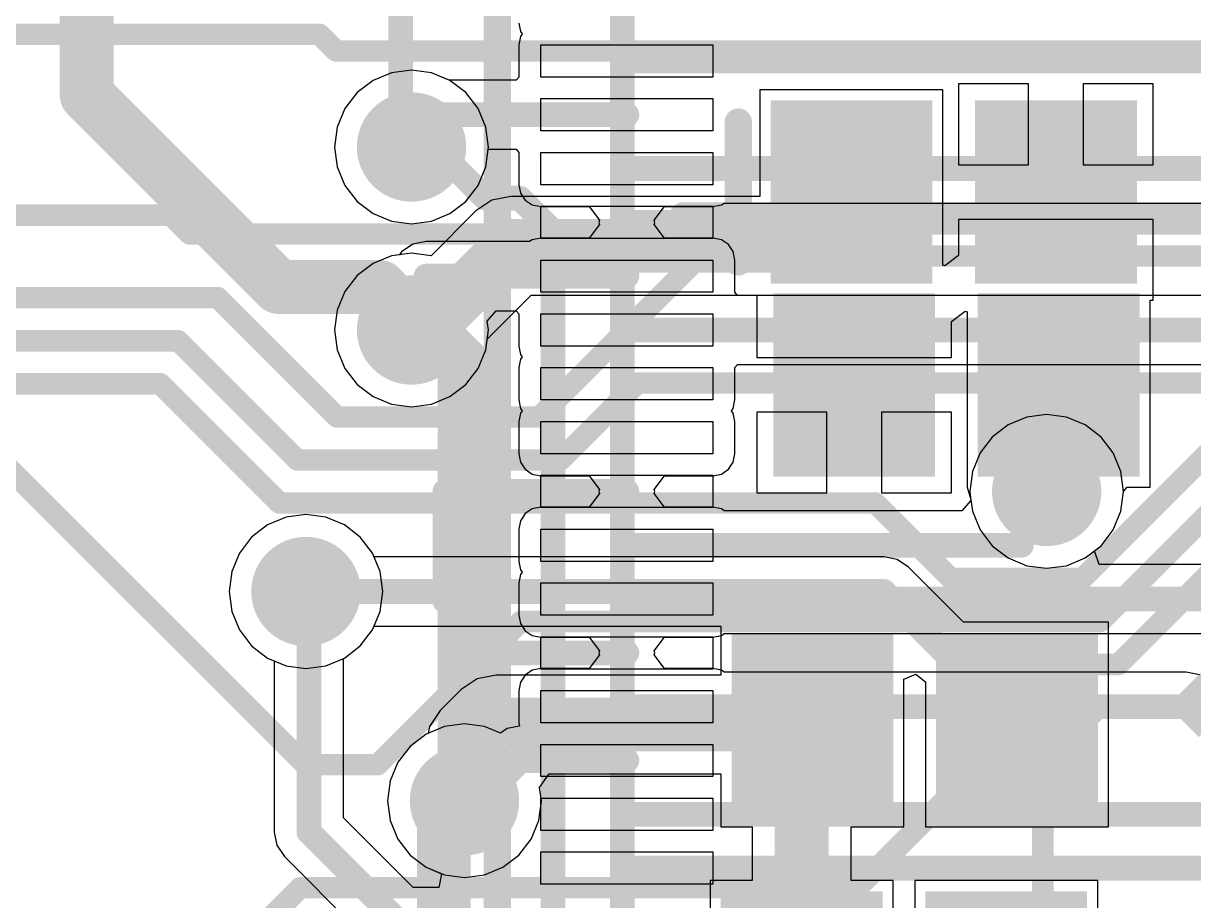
# Model space of a CAD drawing. Header units: millimetres. Extents: x 0 to 7.44, y -3.03 to 0.
# Drawn here: x 1.8147 to 2.2427, y -1.5394 to -1.2186 of the extents above; entities that cross this region are included whole.
import ezdxf

# ---------------------------------------------------------------- set-up
doc = ezdxf.new("R2010")
doc.units = ezdxf.units.MM
doc.header["$MEASUREMENT"] = 0
for name, color, linetype in [('BottomLayer', 5, 'Continuous'), ('BottomOverlay', 54, 'Continuous'), ('BottomPaste', 16, 'Continuous'), ('BottomSolder', 6, 'Continuous'), ('MidLayer1', 16, 'Continuous'), ('MidLayer2', 76, 'Continuous'), ('MultiLayer', 9, 'Continuous'), ('TopLayer', 1, 'Continuous'), ('TopOverlay', 2, 'Continuous'), ('ViaHoleLayer', 16, 'Continuous')]:
    doc.layers.add(name, color=color, linetype=linetype)

# ---------------------------------------------------------------- blocks, each defined once
blk = doc.blocks.new('EP4CE22E22C8N_31')
at = {"layer": 'TopLayer'}
for p, q in [((-0.45276, 0.06299), (-0.45276, 0.0748)), ((-0.45276, 0.0748), (-0.38976, 0.0748)), ((-0.45276, 0.06299), (-0.45276, 0.0748)), ((-0.45276, 0.0748), (-0.38976, 0.0748)), ((-0.38976, 0.0748), (-0.38976, 0.06299)), ((-0.38976, 0.0748), (-0.38976, 0.06299)), ((-0.38976, 0.06299), (-0.45276, 0.06299)), ((-0.38976, 0.06299), (-0.45276, 0.06299)), ((-0.45276, 0.04331), (-0.45276, 0.05512)), ((-0.45276, 0.05512), (-0.38976, 0.05512)), ((-0.45276, 0.04331), (-0.45276, 0.05512)), ((-0.45276, 0.05512), (-0.38976, 0.05512)), ((-0.38976, 0.05512), (-0.38976, 0.04331)), ((-0.38976, 0.05512), (-0.38976, 0.04331)), ((-0.38976, 0.04331), (-0.45276, 0.04331)), ((-0.38976, 0.04331), (-0.45276, 0.04331)), ((-0.45276, 0.02362), (-0.45276, 0.03543)), ((-0.45276, 0.03543), (-0.38976, 0.03543)), ((-0.45276, 0.02362), (-0.45276, 0.03543)), ((-0.45276, 0.03543), (-0.38976, 0.03543)), ((-0.38976, 0.03543), (-0.38976, 0.02362)), ((-0.38976, 0.03543), (-0.38976, 0.02362)), ((-0.38976, 0.02362), (-0.45276, 0.02362)), ((-0.38976, 0.02362), (-0.45276, 0.02362)), ((-0.45276, 0.00394), (-0.45276, 0.01575)), ((-0.45276, 0.01575), (-0.38976, 0.01575)), ((-0.45276, 0.00394), (-0.45276, 0.01575)), ((-0.45276, 0.01575), (-0.38976, 0.01575)), ((-0.38976, 0.01575), (-0.38976, 0.00394)), ((-0.38976, 0.01575), (-0.38976, 0.00394)), ((-0.38976, 0.00394), (-0.45276, 0.00394)), ((-0.38976, 0.00394), (-0.45276, 0.00394)), ((-0.45276, -0.01575), (-0.45276, -0.00394)), ((-0.45276, -0.00394), (-0.38976, -0.00394)), ((-0.45276, -0.01575), (-0.45276, -0.00394)), ((-0.45276, -0.00394), (-0.38976, -0.00394)), ((-0.38976, -0.00394), (-0.38976, -0.01575)), ((-0.38976, -0.00394), (-0.38976, -0.01575)), ((-0.38976, -0.01575), (-0.45276, -0.01575)), ((-0.38976, -0.01575), (-0.45276, -0.01575)), ((-0.45276, -0.03543), (-0.45276, -0.02362)), ((-0.45276, -0.02362), (-0.38976, -0.02362)), ((-0.45276, -0.03543), (-0.45276, -0.02362)), ((-0.45276, -0.02362), (-0.38976, -0.02362)), ((-0.38976, -0.02362), (-0.38976, -0.03543)), ((-0.38976, -0.02362), (-0.38976, -0.03543)), ((-0.38976, -0.03543), (-0.45276, -0.03543)), ((-0.38976, -0.03543), (-0.45276, -0.03543)), ((-0.45276, -0.05512), (-0.45276, -0.04331)), ((-0.45276, -0.04331), (-0.38976, -0.04331)), ((-0.45276, -0.05512), (-0.45276, -0.04331)), ((-0.45276, -0.04331), (-0.38976, -0.04331)), ((-0.38976, -0.04331), (-0.38976, -0.05512)), ((-0.38976, -0.04331), (-0.38976, -0.05512)), ((-0.38976, -0.05512), (-0.45276, -0.05512)), ((-0.38976, -0.05512), (-0.45276, -0.05512)), ((-0.45276, -0.0748), (-0.45276, -0.06299)), ((-0.45276, -0.06299), (-0.38976, -0.06299)), ((-0.45276, -0.0748), (-0.45276, -0.06299)), ((-0.45276, -0.06299), (-0.38976, -0.06299)), ((-0.38976, -0.06299), (-0.38976, -0.0748)), ((-0.38976, -0.06299), (-0.38976, -0.0748)), ((-0.38976, -0.0748), (-0.45276, -0.0748)), ((-0.38976, -0.0748), (-0.45276, -0.0748)), ((-0.45276, -0.09449), (-0.45276, -0.08268)), ((-0.45276, -0.08268), (-0.38976, -0.08268)), ((-0.45276, -0.09449), (-0.45276, -0.08268)), ((-0.45276, -0.08268), (-0.38976, -0.08268)), ((-0.38976, -0.08268), (-0.38976, -0.09449)), ((-0.38976, -0.08268), (-0.38976, -0.09449)), ((-0.38976, -0.09449), (-0.45276, -0.09449)), ((-0.38976, -0.09449), (-0.45276, -0.09449)), ((-0.45276, -0.11417), (-0.45276, -0.10236)), ((-0.45276, -0.10236), (-0.38976, -0.10236)), ((-0.45276, -0.11417), (-0.45276, -0.10236)), ((-0.45276, -0.10236), (-0.38976, -0.10236)), ((-0.38976, -0.10236), (-0.38976, -0.11417)), ((-0.38976, -0.10236), (-0.38976, -0.11417)), ((-0.38976, -0.11417), (-0.45276, -0.11417)), ((-0.38976, -0.11417), (-0.45276, -0.11417)), ((-0.45276, -0.13386), (-0.45276, -0.12205)), ((-0.45276, -0.12205), (-0.38976, -0.12205)), ((-0.45276, -0.13386), (-0.45276, -0.12205)), ((-0.45276, -0.12205), (-0.38976, -0.12205)), ((-0.38976, -0.12205), (-0.38976, -0.13386)), ((-0.38976, -0.12205), (-0.38976, -0.13386)), ((-0.38976, -0.13386), (-0.45276, -0.13386)), ((-0.38976, -0.13386), (-0.45276, -0.13386)), ((-0.45276, -0.15354), (-0.45276, -0.14173)), ((-0.45276, -0.14173), (-0.38976, -0.14173)), ((-0.45276, -0.15354), (-0.45276, -0.14173)), ((-0.45276, -0.14173), (-0.38976, -0.14173)), ((-0.38976, -0.14173), (-0.38976, -0.15354)), ((-0.38976, -0.14173), (-0.38976, -0.15354)), ((-0.38976, -0.15354), (-0.45276, -0.15354)), ((-0.38976, -0.15354), (-0.45276, -0.15354)), ((-0.45276, -0.17323), (-0.45276, -0.16142)), ((-0.45276, -0.16142), (-0.38976, -0.16142)), ((-0.45276, -0.17323), (-0.45276, -0.16142)), ((-0.45276, -0.16142), (-0.38976, -0.16142)), ((-0.38976, -0.16142), (-0.38976, -0.17323)), ((-0.38976, -0.16142), (-0.38976, -0.17323)), ((-0.38976, -0.17323), (-0.45276, -0.17323)), ((-0.38976, -0.17323), (-0.45276, -0.17323)), ((-0.45276, -0.19291), (-0.45276, -0.1811)), ((-0.45276, -0.1811), (-0.38976, -0.1811)), ((-0.45276, -0.19291), (-0.45276, -0.1811)), ((-0.45276, -0.1811), (-0.38976, -0.1811)), ((-0.38976, -0.1811), (-0.38976, -0.19291)), ((-0.38976, -0.1811), (-0.38976, -0.19291)), ((-0.38976, -0.19291), (-0.45276, -0.19291)), ((-0.38976, -0.19291), (-0.45276, -0.19291)), ((-0.45276, -0.2126), (-0.45276, -0.20079)), ((-0.45276, -0.20079), (-0.38976, -0.20079)), ((-0.45276, -0.2126), (-0.45276, -0.20079)), ((-0.45276, -0.20079), (-0.38976, -0.20079)), ((-0.38976, -0.20079), (-0.38976, -0.2126)), ((-0.38976, -0.20079), (-0.38976, -0.2126)), ((-0.38976, -0.2126), (-0.45276, -0.2126)), ((-0.38976, -0.2126), (-0.45276, -0.2126)), ((-0.45276, -0.23228), (-0.45276, -0.22047)), ((-0.45276, -0.22047), (-0.38976, -0.22047)), ((-0.45276, -0.23228), (-0.45276, -0.22047)), ((-0.45276, -0.22047), (-0.38976, -0.22047)), ((-0.38976, -0.22047), (-0.38976, -0.23228)), ((-0.38976, -0.22047), (-0.38976, -0.23228)), ((-0.38976, -0.23228), (-0.45276, -0.23228)), ((-0.38976, -0.23228), (-0.45276, -0.23228))]:
    blk.add_line(p, q, dxfattribs=at)
at = {"layer": 'TopLayer', "const_width": 0.0000005}
for points in [[(-0.42126, 0.0689, 1), (-0.42126, 0.0689, 1)], [(-0.42126, 0.04921, 1), (-0.42126, 0.04921, 1)], [(-0.42126, 0.02953, 1), (-0.42126, 0.02953, 1)], [(-0.42126, 0.00984, 1), (-0.42126, 0.00984, 1)], [(-0.42126, -0.00984, 1), (-0.42126, -0.00984, 1)], [(-0.42126, -0.02953, 1), (-0.42126, -0.02953, 1)], [(-0.42126, -0.04921, 1), (-0.42126, -0.04921, 1)], [(-0.42126, -0.0689, 1), (-0.42126, -0.0689, 1)], [(-0.42126, -0.08858, 1), (-0.42126, -0.08858, 1)], [(-0.42126, -0.10827, 1), (-0.42126, -0.10827, 1)], [(-0.42126, -0.12795, 1), (-0.42126, -0.12795, 1)], [(-0.42126, -0.14764, 1), (-0.42126, -0.14764, 1)], [(-0.42126, -0.16732, 1), (-0.42126, -0.16732, 1)], [(-0.42126, -0.18701, 1), (-0.42126, -0.18701, 1)], [(-0.42126, -0.20669, 1), (-0.42126, -0.20669, 1)], [(-0.42126, -0.22638, 1), (-0.42126, -0.22638, 1)]]:
    blk.add_lwpolyline(points, format="xyb", close=True, dxfattribs=at)
at = {"layer": 'TopOverlay', "const_width": 0.01}
blk.add_lwpolyline([(-0.37389, 0.37398), (-0.37389, -0.37398)], dxfattribs=at)
blk = doc.blocks.new('RES_0805_B_114')
at = {"layer": 'BottomLayer'}
for points in [[(-0.06299, -0.02953), (-0.01181, -0.02953), (-0.06299, 0.02953), (-0.01181, 0.02953)], [(0.01181, -0.02953), (0.06299, -0.02953), (0.01181, 0.02953), (0.06299, 0.02953)]]:
    blk.add_solid(points, dxfattribs=at)
at = {"layer": 'BottomPaste'}
for points in [[(-0.06299, -0.02953), (-0.01181, -0.02953), (-0.06299, 0.02953), (-0.01181, 0.02953)], [(0.01181, -0.02953), (0.06299, -0.02953), (0.01181, 0.02953), (0.06299, 0.02953)]]:
    blk.add_solid(points, dxfattribs=at)
at = {"layer": 'BottomSolder'}
for points in [[(-0.06699, -0.03353), (-0.00781, -0.03353), (-0.06699, 0.03353), (-0.00781, 0.03353)], [(0.00781, -0.03353), (0.06699, -0.03353), (0.00781, 0.03353), (0.06699, 0.03353)]]:
    blk.add_solid(points, dxfattribs=at)
blk = doc.blocks.new('RES_0805_B_115')
at = {"layer": 'BottomLayer'}
for points in [[(-0.06299, -0.02953), (-0.01181, -0.02953), (-0.06299, 0.02953), (-0.01181, 0.02953)], [(0.01181, -0.02953), (0.06299, -0.02953), (0.01181, 0.02953), (0.06299, 0.02953)]]:
    blk.add_solid(points, dxfattribs=at)
at = {"layer": 'BottomPaste'}
for points in [[(-0.06299, -0.02953), (-0.01181, -0.02953), (-0.06299, 0.02953), (-0.01181, 0.02953)], [(0.01181, -0.02953), (0.06299, -0.02953), (0.01181, 0.02953), (0.06299, 0.02953)]]:
    blk.add_solid(points, dxfattribs=at)
at = {"layer": 'BottomSolder'}
for points in [[(-0.06699, -0.03353), (-0.00781, -0.03353), (-0.06699, 0.03353), (-0.00781, 0.03353)], [(0.00781, -0.03353), (0.06699, -0.03353), (0.00781, 0.03353), (0.06699, 0.03353)]]:
    blk.add_solid(points, dxfattribs=at)
blk = doc.blocks.new('CAP_0805_B_116')
at = {"layer": 'BottomLayer'}
for points in [[(-0.05511, -0.02953), (-0.00393, -0.02953), (-0.05511, 0.02953), (-0.00393, 0.02953)], [(0.0197, -0.02953), (0.07088, -0.02953), (0.0197, 0.02953), (0.07088, 0.02953)]]:
    blk.add_solid(points, dxfattribs=at)
at = {"layer": 'BottomOverlay', "const_width": 0.01}
blk.add_lwpolyline([(-0.07088, -0.02557), (-0.07088, 0.02557)], dxfattribs=at)
at = {"layer": 'BottomOverlay', "const_width": 0.005}
for points in [[(-0.07338, 0.02557, 1), (-0.06838, 0.02557, 1)], [(-0.07338, -0.02557, 1), (-0.06838, -0.02557, 1)]]:
    blk.add_lwpolyline(points, format="xyb", close=True, dxfattribs=at)
at = {"layer": 'BottomPaste'}
for points in [[(-0.05511, -0.02953), (-0.00393, -0.02953), (-0.05511, 0.02953), (-0.00393, 0.02953)], [(0.0197, -0.02953), (0.07088, -0.02953), (0.0197, 0.02953), (0.07088, 0.02953)]]:
    blk.add_solid(points, dxfattribs=at)
at = {"layer": 'BottomSolder'}
for points in [[(-0.05911, -0.03353), (0.00007, -0.03353), (-0.05911, 0.03353), (0.00007, 0.03353)], [(0.0157, -0.03353), (0.07488, -0.03353), (0.0157, 0.03353), (0.07488, 0.03353)]]:
    blk.add_solid(points, dxfattribs=at)
blk = doc.blocks.new('RES_0805_B_163')
at = {"layer": 'BottomLayer'}
for points in [[(-0.06299, -0.02953), (-0.01181, -0.02953), (-0.06299, 0.02953), (-0.01181, 0.02953)], [(0.01181, -0.02953), (0.06299, -0.02953), (0.01181, 0.02953), (0.06299, 0.02953)]]:
    blk.add_solid(points, dxfattribs=at)
at = {"layer": 'BottomPaste'}
for points in [[(-0.06299, -0.02953), (-0.01181, -0.02953), (-0.06299, 0.02953), (-0.01181, 0.02953)], [(0.01181, -0.02953), (0.06299, -0.02953), (0.01181, 0.02953), (0.06299, 0.02953)]]:
    blk.add_solid(points, dxfattribs=at)
at = {"layer": 'BottomSolder'}
for points in [[(-0.06699, -0.03353), (-0.00781, -0.03353), (-0.06699, 0.03353), (-0.00781, 0.03353)], [(0.00781, -0.03353), (0.06699, -0.03353), (0.00781, 0.03353), (0.06699, 0.03353)]]:
    blk.add_solid(points, dxfattribs=at)

msp = doc.modelspace()

# ---------------------------------------------------------------- linework, layer by layer
at = {"layer": 'BottomLayer'}
for p, q in [((1.94941, -1.23662), (1.94263, -1.23943)), ((1.95669, -1.23566), (1.94941, -1.23662)), ((1.96397, -1.23662), (1.95669, -1.23566)), ((1.97075, -1.23943), (1.96397, -1.23662)), ((1.94263, -1.23943), (1.93681, -1.2439)), ((1.97657, -1.2439), (1.97075, -1.23943)), ((2.18237, -1.24071), (2.15678, -1.24071)), ((2.15678, -1.24071), (2.15678, -1.27024)), ((2.18237, -1.27024), (2.18237, -1.24071)), ((2.22796, -1.24071), (2.20237, -1.24071)), ((2.20237, -1.24071), (2.20237, -1.27024)), ((2.22796, -1.27024), (2.22796, -1.24071)), ((1.93681, -1.2439), (1.93234, -1.24972)), ((1.98104, -1.24972), (1.97657, -1.2439)), ((2.15104, -1.24283), (2.08411, -1.24283)), ((2.08411, -1.24283), (2.08411, -1.28186)), ((2.15104, -1.30697), (2.15104, -1.24283)), ((1.93234, -1.24972), (1.92953, -1.2565)), ((1.98385, -1.2565), (1.98104, -1.24972)), ((1.92953, -1.2565), (1.92857, -1.26378)), ((1.9848, -1.26378), (1.98385, -1.2565)), ((1.92857, -1.26378), (1.92953, -1.27105)), ((1.98385, -1.27105), (1.9848, -1.26378)), ((2.15678, -1.27024), (2.18237, -1.27024)), ((2.20237, -1.27024), (2.22796, -1.27024)), ((1.92953, -1.27105), (1.93234, -1.27783)), ((1.98104, -1.27783), (1.98385, -1.27105)), ((1.93234, -1.27783), (1.93681, -1.28366)), ((1.97657, -1.28366), (1.98104, -1.27783)), ((1.93681, -1.28366), (1.94263, -1.28812)), ((1.97075, -1.28812), (1.97657, -1.28366)), ((1.98606, -1.28323), (1.9802, -1.28715)), ((1.99297, -1.28186), (1.98606, -1.28323)), ((2.08411, -1.28186), (1.99297, -1.28186)), ((1.94263, -1.28812), (1.94941, -1.29093)), ((1.9802, -1.28715), (1.96382, -1.30353)), ((1.96397, -1.29093), (1.97075, -1.28812)), ((1.94941, -1.29093), (1.95669, -1.29189)), ((1.95669, -1.29189), (1.96397, -1.29093)), ((2.22796, -1.29024), (2.15678, -1.29024)), ((2.15678, -1.29024), (2.15678, -1.30349)), ((2.22796, -1.31976), (2.22796, -1.29024)), ((1.94941, -1.30355), (1.94263, -1.30636)), ((1.95669, -1.30259), (1.94941, -1.30355)), ((1.96382, -1.30353), (1.95669, -1.30259)), ((2.15678, -1.30349), (2.15178, -1.30719)), ((1.94263, -1.30636), (1.93681, -1.31083)), ((2.15178, -1.30719), (2.15104, -1.30697)), ((1.93681, -1.31083), (1.93234, -1.31665)), ((1.93234, -1.31665), (1.92953, -1.32343)), ((1.98436, -1.33408), (2.00045, -1.31798)), ((2.00045, -1.31798), (2.08299, -1.31798)), ((2.08299, -1.31798), (2.08299, -1.34081)), ((2.22685, -1.38821), (2.22685, -1.31976)), ((2.22685, -1.31976), (2.22796, -1.31976)), ((1.92953, -1.32343), (1.92857, -1.33071)), ((2.15417, -1.32756), (2.15917, -1.32385)), ((2.15917, -1.32385), (2.15992, -1.32408)), ((2.15992, -1.32408), (2.15992, -1.38821)), ((1.92857, -1.33071), (1.92953, -1.33798)), ((2.15417, -1.34081), (2.15417, -1.32756)), ((1.98385, -1.33798), (1.98436, -1.33408)), ((1.92953, -1.33798), (1.93234, -1.34476)), ((1.98104, -1.34476), (1.98385, -1.33798)), ((2.08299, -1.34081), (2.11858, -1.34081)), ((2.11858, -1.34081), (2.15417, -1.34081)), ((1.93234, -1.34476), (1.93681, -1.35059)), ((1.97657, -1.35059), (1.98104, -1.34476)), ((1.93681, -1.35059), (1.94263, -1.35505)), ((1.97075, -1.35505), (1.97657, -1.35059)), ((1.94263, -1.35505), (1.94941, -1.35786)), ((1.96397, -1.35786), (1.97075, -1.35505)), ((1.94941, -1.35786), (1.95669, -1.35882)), ((1.95669, -1.35882), (1.96397, -1.35786)), ((2.10858, -1.36081), (2.08299, -1.36081)), ((2.08299, -1.36081), (2.08299, -1.39033)), ((2.10858, -1.39033), (2.10858, -1.36081)), ((2.15417, -1.36081), (2.12858, -1.36081)), ((2.12858, -1.36081), (2.12858, -1.39033)), ((2.15417, -1.39033), (2.15417, -1.36081)), ((2.08299, -1.39033), (2.10858, -1.39033)), ((2.12858, -1.39033), (2.15417, -1.39033)), ((2.15992, -1.38821), (2.15992, -1.38821)), ((2.15992, -1.38821), (2.16124, -1.39266)), ((2.21613, -1.39704), (2.21709, -1.38976)), ((2.21709, -1.38976), (2.21845, -1.38821)), ((2.21845, -1.38821), (2.22685, -1.38821)), ((2.16124, -1.39266), (2.16182, -1.39704)), ((1.91081, -1.39921), (1.90403, -1.40202)), ((1.91808, -1.39826), (1.91081, -1.39921)), ((1.92536, -1.39921), (1.91808, -1.39826)), ((1.93214, -1.40202), (1.92536, -1.39921)), ((2.16182, -1.39704), (2.16462, -1.40382)), ((2.21332, -1.40382), (2.21613, -1.39704)), ((1.90403, -1.40202), (1.8982, -1.40649)), ((1.93796, -1.40649), (1.93214, -1.40202)), ((1.8982, -1.40649), (1.89373, -1.41231)), ((1.94243, -1.41231), (1.93796, -1.40649)), ((2.16462, -1.40382), (2.16909, -1.40964)), ((2.20885, -1.40964), (2.21332, -1.40382)), ((2.16909, -1.40964), (2.17491, -1.41411)), ((2.20303, -1.41411), (2.20885, -1.40964)), ((1.89373, -1.41231), (1.89093, -1.41909)), ((1.94302, -1.41373), (1.94243, -1.41231)), ((2.12947, -1.41373), (1.94302, -1.41373)), ((2.1343, -1.41469), (2.12947, -1.41373)), ((2.13841, -1.41743), (2.1343, -1.41469)), ((2.1343, -1.41469), (2.1343, -1.41469)), ((2.1343, -1.41469), (2.1343, -1.41469)), ((2.17491, -1.41411), (2.1817, -1.41692)), ((2.19625, -1.41692), (2.20303, -1.41411)), ((1.89093, -1.41909), (1.88997, -1.42637)), ((2.15859, -1.43762), (2.13841, -1.41743)), ((2.1817, -1.41692), (2.18897, -1.41788)), ((2.18897, -1.41788), (2.19625, -1.41692)), ((1.88997, -1.42637), (1.89093, -1.43365)), ((1.89093, -1.43365), (1.89373, -1.44043)), ((2.21157, -1.43762), (2.15859, -1.43762)), ((2.21157, -1.51242), (2.21157, -1.43762)), ((1.89373, -1.44043), (1.8982, -1.44625)), ((1.93796, -1.44625), (1.94243, -1.44043)), ((1.94243, -1.44043), (1.94302, -1.43901)), ((1.94302, -1.43901), (2.06984, -1.43901)), ((2.06984, -1.43901), (2.06984, -1.45696)), ((1.8982, -1.44625), (1.90403, -1.45072)), ((1.93214, -1.45072), (1.93796, -1.44625)), ((1.90403, -1.45072), (1.91081, -1.45353)), ((1.92536, -1.45353), (1.93214, -1.45072)), ((1.91081, -1.45353), (1.91808, -1.45448)), ((1.91808, -1.45448), (1.92536, -1.45353)), ((1.98068, -1.45833), (1.97482, -1.46225)), ((1.98759, -1.45696), (1.98068, -1.45833)), ((2.06984, -1.45696), (1.98759, -1.45696)), ((2.13677, -1.45843), (2.14114, -1.45657)), ((2.13677, -1.51242), (2.13677, -1.45843)), ((2.14114, -1.45657), (2.14465, -1.45946)), ((1.97482, -1.46225), (1.96718, -1.46989)), ((2.14465, -1.45946), (2.14465, -1.51242)), ((1.96718, -1.46989), (1.96326, -1.47575)), ((1.96326, -1.47575), (1.96277, -1.47824)), ((1.96201, -1.47856), (1.95618, -1.48303)), ((1.96277, -1.47824), (1.96201, -1.47856)), ((1.95618, -1.48303), (1.95172, -1.48885)), ((1.95172, -1.48885), (1.94891, -1.49563)), ((2.00354, -1.49808), (2.00708, -1.49308)), ((2.00708, -1.49308), (2.06984, -1.49308)), ((2.06984, -1.49308), (2.06984, -1.51242)), ((1.94891, -1.49563), (1.94795, -1.50291)), ((2.00418, -1.50291), (2.00354, -1.49808)), ((1.94795, -1.50291), (1.94891, -1.51018)), ((2.00322, -1.51018), (2.00418, -1.50291)), ((1.94891, -1.51018), (1.95172, -1.51696)), ((2.00041, -1.51696), (2.00322, -1.51018)), ((2.06984, -1.51242), (2.08131, -1.51242)), ((2.08131, -1.51242), (2.08131, -1.53211)), ((2.11743, -1.53211), (2.11743, -1.51242)), ((2.11743, -1.51242), (2.13677, -1.51242)), ((2.14465, -1.51242), (2.21157, -1.51242)), ((1.95172, -1.51696), (1.95618, -1.52279)), ((1.99594, -1.52279), (2.00041, -1.51696)), ((1.95618, -1.52279), (1.96201, -1.52725)), ((1.99012, -1.52725), (1.99594, -1.52279)), ((1.96201, -1.52725), (1.96879, -1.53006)), ((1.98334, -1.53006), (1.99012, -1.52725)), ((1.96879, -1.53006), (1.97606, -1.53102)), ((1.97606, -1.53102), (1.98334, -1.53006)), ((2.08131, -1.53211), (2.06591, -1.53211)), ((2.06591, -1.53211), (2.06591, -1.60691)), ((2.13283, -1.53211), (2.11743, -1.53211)), ((2.13283, -1.60684), (2.13283, -1.53211)), ((2.20764, -1.53211), (2.14071, -1.53211)), ((2.14071, -1.53211), (2.14071, -1.60684)), ((2.20764, -1.60691), (2.20764, -1.53211))]:
    msp.add_line(p, q, dxfattribs=at)
for points, const_width in [([(1.94669, -1.26378, 1), (1.96669, -1.26378, 1)], 0.02), ([(2.11265, -1.28024, 1), (2.12249, -1.28024, 1)], 0.00984), ([(2.11265, -1.28417, 1), (2.12249, -1.28417, 1)], 0.00984), ([(2.11265, -1.28417, 1), (2.12249, -1.28417, 1)], 0.00984), ([(1.98805, -1.29992, 1), (1.99789, -1.29992, 1)], 0.00984), ([(1.98805, -1.29992, 1), (1.99789, -1.29992, 1)], 0.00984), ([(2.0969, -1.29992, 1), (2.10674, -1.29992, 1)], 0.00984), ([(2.0969, -1.29992, 1), (2.10674, -1.29992, 1)], 0.00984), ([(1.94669, -1.33071, 1), (1.96669, -1.33071, 1)], 0.02), ([(1.95177, -1.33071, 1), (1.96161, -1.33071, 1)], 0.00984), ([(1.95727, -1.33071, 1), (1.96711, -1.33071, 1)], 0.00984), ([(1.95727, -1.33071, 1), (1.96711, -1.33071, 1)], 0.00984), ([(2.19112, -1.35081, 1), (2.19565, -1.35081, 1)], 0.00453), ([(2.17897, -1.38976, 1), (2.19897, -1.38976, 1)], 0.02), ([(2.19112, -1.38976, 1), (2.19565, -1.38976, 1)], 0.00453), ([(1.90808, -1.42637, 1), (1.92808, -1.42637, 1)], 0.02), ([(1.91582, -1.42637, 1), (1.92035, -1.42637, 1)], 0.00453), ([(2.1272, -1.42637, 1), (2.13173, -1.42637, 1)], 0.00453), ([(2.1272, -1.42637, 1), (2.13173, -1.42637, 1)], 0.00453), ([(1.98267, -1.47502, 1), (1.99252, -1.47502, 1)], 0.00984), ([(1.98267, -1.47502, 1), (1.99252, -1.47502, 1)], 0.00984), ([(2.09839, -1.47502, 1), (2.10823, -1.47502, 1)], 0.00984), ([(2.09839, -1.47502, 1), (2.10823, -1.47502, 1)], 0.00984), ([(2.09445, -1.47896, 1), (2.10429, -1.47896, 1)], 0.00984), ([(2.09445, -1.47896, 1), (2.10429, -1.47896, 1)], 0.00984), ([(2.17585, -1.47502, 1), (2.18037, -1.47502, 1)], 0.00453), ([(1.97503, -1.48266, 1), (1.98487, -1.48266, 1)], 0.00984), ([(1.97503, -1.48266, 1), (1.98487, -1.48266, 1)], 0.00984), ([(1.96606, -1.50291, 1), (1.98606, -1.50291, 1)], 0.02), ([(1.97503, -1.49902, 1), (1.98487, -1.49902, 1)], 0.00984), ([(1.97503, -1.49902, 1), (1.98487, -1.49902, 1)], 0.00984), ([(1.97114, -1.50291, 1), (1.98098, -1.50291, 1)], 0.00984)]:
    msp.add_lwpolyline(points, format="xyb", close=True, dxfattribs=dict(at, const_width=const_width))
for points, const_width in [([(2.11757, -1.28417), (2.11757, -1.28024)], 0.01969), ([(2.10182, -1.29992), (2.11757, -1.28417)], 0.01969), ([(1.96219, -1.33071), (1.99297, -1.29992)], 0.01969), ([(1.99297, -1.29992), (2.10182, -1.29992)], 0.01969), ([(1.95669, -1.33071), (1.96219, -1.33071)], 0.01969), ([(2.19338, -1.38976), (2.19338, -1.35081)], 0.00906), ([(1.91808, -1.42637), (2.12946, -1.42637)], 0.00906), ([(2.12946, -1.42637), (2.17811, -1.47502)], 0.00906), ([(1.97995, -1.48266), (1.98759, -1.47502)], 0.01969), ([(1.98759, -1.47502), (2.10331, -1.47502)], 0.01969), ([(2.09937, -1.47896), (2.10331, -1.47502)], 0.01969), ([(2.09937, -1.56951), (2.09937, -1.47896)], 0.01969), ([(1.97995, -1.49902), (1.97995, -1.48266)], 0.01969), ([(1.97606, -1.50291), (1.97995, -1.49902)], 0.01969)]:
    msp.add_lwpolyline(points, dxfattribs=dict(at, const_width=const_width))
at = {"layer": 'MidLayer1', "const_width": 0.00787}
for points in [[(1.47, -1.22256), (1.92302, -1.22256)], [(1.92302, -1.22256), (1.92912, -1.22866)], [(1.92912, -1.22866), (2.3823, -1.22866)], [(1.28478, -1.28872), (1.86874, -1.28872)], [(1.86874, -1.28872), (1.87561, -1.29559)], [(2.04813, -1.29559), (2.05581, -1.28791)], [(2.05581, -1.28791), (2.41928, -1.28791)], [(1.87561, -1.29559), (2.04813, -1.29559)], [(2.00348, -1.36252), (2.06234, -1.30366)], [(2.06234, -1.30366), (2.41275, -1.30366)], [(1.32735, -1.3189), (1.88583, -1.3189)], [(1.88583, -1.3189), (1.92945, -1.36252)], [(1.43228, -1.33465), (1.87135, -1.33465)], [(1.87135, -1.33465), (1.91497, -1.37827)], [(1.4388, -1.35039), (1.86482, -1.35039)], [(1.86482, -1.35039), (1.90844, -1.39401)], [(2.01118, -1.37827), (2.03936, -1.35008)], [(2.03936, -1.35008), (2.35251, -1.35008)], [(1.92945, -1.36252), (2.00348, -1.36252)], [(1.79426, -1.36614), (1.91779, -1.48968)], [(2.20215, -1.42157), (2.2579, -1.36582)], [(1.91497, -1.37827), (2.01118, -1.37827)], [(2.20867, -1.43732), (2.26442, -1.38157)], [(1.90844, -1.39401), (2.1263, -1.39401)], [(2.1263, -1.39401), (2.15386, -1.42157)], [(2.21519, -1.45307), (2.27094, -1.39732)], [(2.23816, -1.46882), (2.29391, -1.41307)], [(2.15386, -1.42157), (2.20215, -1.42157)], [(1.94431, -1.48968), (1.99666, -1.43732)], [(1.99666, -1.43732), (2.20867, -1.43732)], [(2.11976, -1.53472), (2.20141, -1.45307)], [(2.20141, -1.45307), (2.21519, -1.45307)], [(2.18757, -1.48918), (2.20794, -1.46882)], [(2.20794, -1.46882), (2.23816, -1.46882)], [(1.91779, -1.48968), (1.94431, -1.48968)], [(2.18757, -1.62472), (2.18757, -1.48918)], [(1.84051, -1.61024), (1.91603, -1.53472)], [(1.91603, -1.53472), (2.11976, -1.53472)]]:
    msp.add_lwpolyline(points, dxfattribs=at)
at = {"layer": 'MidLayer1'}
for points, const_width in [([(1.92105, -1.22256, 1), (1.92499, -1.22256, 1)], 0.00394), ([(1.92105, -1.22256, 1), (1.92499, -1.22256, 1)], 0.00394), ([(1.92715, -1.22866, 1), (1.93108, -1.22866, 1)], 0.00394), ([(1.92715, -1.22866, 1), (1.93108, -1.22866, 1)], 0.00394), ([(1.94669, -1.26378, 1), (1.96669, -1.26378, 1)], 0.02), ([(1.86677, -1.28872, 1), (1.87071, -1.28872, 1)], 0.00394), ([(1.86677, -1.28872, 1), (1.87071, -1.28872, 1)], 0.00394), ([(2.05384, -1.28791, 1), (2.05778, -1.28791, 1)], 0.00394), ([(2.05384, -1.28791, 1), (2.05778, -1.28791, 1)], 0.00394), ([(1.87364, -1.29559, 1), (1.87758, -1.29559, 1)], 0.00394), ([(1.87364, -1.29559, 1), (1.87758, -1.29559, 1)], 0.00394), ([(2.04617, -1.29559, 1), (2.0501, -1.29559, 1)], 0.00394), ([(2.04617, -1.29559, 1), (2.0501, -1.29559, 1)], 0.00394), ([(2.06037, -1.30366, 1), (2.0643, -1.30366, 1)], 0.00394), ([(2.06037, -1.30366, 1), (2.0643, -1.30366, 1)], 0.00394), ([(1.94669, -1.33071, 1), (1.96669, -1.33071, 1)], 0.02), ([(1.88386, -1.3189, 1), (1.8878, -1.3189, 1)], 0.00394), ([(1.88386, -1.3189, 1), (1.8878, -1.3189, 1)], 0.00394), ([(1.86938, -1.33465, 1), (1.87331, -1.33465, 1)], 0.00394), ([(1.86938, -1.33465, 1), (1.87331, -1.33465, 1)], 0.00394), ([(1.86285, -1.35039, 1), (1.86679, -1.35039, 1)], 0.00394), ([(1.86285, -1.35039, 1), (1.86679, -1.35039, 1)], 0.00394), ([(2.0374, -1.35008, 1), (2.04133, -1.35008, 1)], 0.00394), ([(2.0374, -1.35008, 1), (2.04133, -1.35008, 1)], 0.00394), ([(1.92748, -1.36252, 1), (1.93141, -1.36252, 1)], 0.00394), ([(1.92748, -1.36252, 1), (1.93141, -1.36252, 1)], 0.00394), ([(2.00151, -1.36252, 1), (2.00545, -1.36252, 1)], 0.00394), ([(2.00151, -1.36252, 1), (2.00545, -1.36252, 1)], 0.00394), ([(2.17897, -1.38976, 1), (2.19897, -1.38976, 1)], 0.02), ([(1.913, -1.37827, 1), (1.91693, -1.37827, 1)], 0.00394), ([(1.913, -1.37827, 1), (1.91693, -1.37827, 1)], 0.00394), ([(2.00921, -1.37827, 1), (2.01314, -1.37827, 1)], 0.00394), ([(2.00921, -1.37827, 1), (2.01314, -1.37827, 1)], 0.00394), ([(1.90647, -1.39401, 1), (1.91041, -1.39401, 1)], 0.00394), ([(1.90647, -1.39401, 1), (1.91041, -1.39401, 1)], 0.00394), ([(2.12433, -1.39401, 1), (2.12826, -1.39401, 1)], 0.00394), ([(2.12433, -1.39401, 1), (2.12826, -1.39401, 1)], 0.00394), ([(1.90808, -1.42637, 1), (1.92808, -1.42637, 1)], 0.02), ([(2.15189, -1.42157, 1), (2.15582, -1.42157, 1)], 0.00394), ([(2.15189, -1.42157, 1), (2.15582, -1.42157, 1)], 0.00394), ([(2.20018, -1.42157, 1), (2.20412, -1.42157, 1)], 0.00394), ([(2.20018, -1.42157, 1), (2.20412, -1.42157, 1)], 0.00394), ([(1.99469, -1.43732, 1), (1.99863, -1.43732, 1)], 0.00394), ([(1.99469, -1.43732, 1), (1.99863, -1.43732, 1)], 0.00394), ([(2.2067, -1.43732, 1), (2.21064, -1.43732, 1)], 0.00394), ([(2.2067, -1.43732, 1), (2.21064, -1.43732, 1)], 0.00394), ([(2.19944, -1.45307, 1), (2.20338, -1.45307, 1)], 0.00394), ([(2.19944, -1.45307, 1), (2.20338, -1.45307, 1)], 0.00394), ([(2.21323, -1.45307, 1), (2.21716, -1.45307, 1)], 0.00394), ([(2.21323, -1.45307, 1), (2.21716, -1.45307, 1)], 0.00394), ([(2.20597, -1.46882, 1), (2.2099, -1.46882, 1)], 0.00394), ([(2.20597, -1.46882, 1), (2.2099, -1.46882, 1)], 0.00394), ([(2.23619, -1.46882, 1), (2.24013, -1.46882, 1)], 0.00394), ([(2.23619, -1.46882, 1), (2.24013, -1.46882, 1)], 0.00394), ([(1.96606, -1.50291, 1), (1.98606, -1.50291, 1)], 0.02), ([(1.91582, -1.48968, 1), (1.91976, -1.48968, 1)], 0.00394), ([(1.91582, -1.48968, 1), (1.91976, -1.48968, 1)], 0.00394), ([(1.94234, -1.48968, 1), (1.94627, -1.48968, 1)], 0.00394), ([(1.94234, -1.48968, 1), (1.94627, -1.48968, 1)], 0.00394), ([(2.18561, -1.48918, 1), (2.18954, -1.48918, 1)], 0.00394), ([(2.18561, -1.48918, 1), (2.18954, -1.48918, 1)], 0.00394), ([(1.91406, -1.53472, 1), (1.918, -1.53472, 1)], 0.00394), ([(1.91406, -1.53472, 1), (1.918, -1.53472, 1)], 0.00394), ([(2.11779, -1.53472, 1), (2.12173, -1.53472, 1)], 0.00394), ([(2.11779, -1.53472, 1), (2.12173, -1.53472, 1)], 0.00394)]:
    msp.add_lwpolyline(points, format="xyb", close=True, dxfattribs=dict(at, const_width=const_width))
at = {"layer": 'MidLayer2'}
for points, const_width in [([(1.83787, -1.24476), (1.83787, -1.18182)], 0.01969), ([(1.95275, -1.25984), (1.95275, -1.18504)], 0.00906), ([(2.03378, -1.71819), (2.03378, -1.1815)], 0.00906), ([(1.83787, -1.24476), (1.90811, -1.31501)], 0.01969), ([(1.95275, -1.25984), (1.95669, -1.26378)], 0.00906), ([(1.95669, -1.26378), (1.96506, -1.26378)], 0.00906), ([(1.96506, -1.26378), (1.98379, -1.2825)], 0.00906), ([(1.98379, -1.2825), (1.99626, -1.2825)], 0.00906), ([(1.99626, -1.2825), (2.00846, -1.2947)], 0.00906), ([(2.00846, -1.69232), (2.00846, -1.2947)], 0.00906), ([(1.90811, -1.31501), (1.94516, -1.31501)], 0.01969), ([(1.94516, -1.31501), (1.95669, -1.32654)], 0.01969), ([(1.95669, -1.32439), (1.97606, -1.34377)], 0.01969), ([(1.95669, -1.33071), (1.95669, -1.32654)], 0.01969), ([(1.97606, -1.49534), (1.97606, -1.34377)], 0.01969), ([(1.9685, -1.50291), (1.97606, -1.49534)], 0.01969), ([(1.9685, -1.59657), (1.9685, -1.50291)], 0.01969)]:
    msp.add_lwpolyline(points, dxfattribs=dict(at, const_width=const_width))
for points, const_width in [([(1.83295, -1.24476, 1), (1.84279, -1.24476, 1)], 0.00984), ([(1.83295, -1.24476, 1), (1.84279, -1.24476, 1)], 0.00984), ([(1.94669, -1.26378, 1), (1.96669, -1.26378, 1)], 0.02), ([(1.95049, -1.25984, 1), (1.95502, -1.25984, 1)], 0.00453), ([(1.95049, -1.25984, 1), (1.95502, -1.25984, 1)], 0.00453), ([(1.95443, -1.26378, 1), (1.95895, -1.26378, 1)], 0.00453), ([(1.95443, -1.26378, 1), (1.95895, -1.26378, 1)], 0.00453), ([(1.9628, -1.26378, 1), (1.96733, -1.26378, 1)], 0.00453), ([(1.9628, -1.26378, 1), (1.96733, -1.26378, 1)], 0.00453), ([(1.98153, -1.2825, 1), (1.98605, -1.2825, 1)], 0.00453), ([(1.98153, -1.2825, 1), (1.98605, -1.2825, 1)], 0.00453), ([(1.994, -1.2825, 1), (1.99853, -1.2825, 1)], 0.00453), ([(1.994, -1.2825, 1), (1.99853, -1.2825, 1)], 0.00453), ([(2.0062, -1.2947, 1), (2.01073, -1.2947, 1)], 0.00453), ([(2.0062, -1.2947, 1), (2.01073, -1.2947, 1)], 0.00453), ([(1.90319, -1.31501, 1), (1.91304, -1.31501, 1)], 0.00984), ([(1.90319, -1.31501, 1), (1.91304, -1.31501, 1)], 0.00984), ([(1.94024, -1.31501, 1), (1.95008, -1.31501, 1)], 0.00984), ([(1.94024, -1.31501, 1), (1.95008, -1.31501, 1)], 0.00984), ([(1.94669, -1.33071, 1), (1.96669, -1.33071, 1)], 0.02), ([(1.95177, -1.32439, 1), (1.96161, -1.32439, 1)], 0.00984), ([(1.95177, -1.32654, 1), (1.96161, -1.32654, 1)], 0.00984), ([(1.95177, -1.32654, 1), (1.96161, -1.32654, 1)], 0.00984), ([(1.95177, -1.33071, 1), (1.96161, -1.33071, 1)], 0.00984), ([(1.97114, -1.34377, 1), (1.98098, -1.34377, 1)], 0.00984), ([(1.97114, -1.34377, 1), (1.98098, -1.34377, 1)], 0.00984), ([(2.17897, -1.38976, 1), (2.19897, -1.38976, 1)], 0.02), ([(1.90808, -1.42637, 1), (1.92808, -1.42637, 1)], 0.02), ([(1.96606, -1.50291, 1), (1.98606, -1.50291, 1)], 0.02), ([(1.97114, -1.49534, 1), (1.98098, -1.49534, 1)], 0.00984), ([(1.97114, -1.49534, 1), (1.98098, -1.49534, 1)], 0.00984), ([(1.96358, -1.50291, 1), (1.97342, -1.50291, 1)], 0.00984), ([(1.96358, -1.50291, 1), (1.97342, -1.50291, 1)], 0.00984)]:
    msp.add_lwpolyline(points, format="xyb", close=True, dxfattribs=dict(at, const_width=const_width))
at = {"layer": 'MultiLayer', "const_width": 0.02}
for points in [[(1.94669, -1.26378, 1), (1.96669, -1.26378, 1)], [(1.94669, -1.33071, 1), (1.96669, -1.33071, 1)], [(2.17897, -1.38976, 1), (2.19897, -1.38976, 1)], [(1.90808, -1.42637, 1), (1.92808, -1.42637, 1)], [(1.96606, -1.50291, 1), (1.98606, -1.50291, 1)]]:
    msp.add_lwpolyline(points, format="xyb", close=True, dxfattribs=at)
at = {"layer": 'TopLayer'}
for p, q in [((1.99591, -1.2185), (1.99652, -1.22158)), ((1.99652, -1.22331), (1.99591, -1.22638)), ((1.99652, -1.22158), (1.9971, -1.22244)), ((1.9971, -1.22244), (1.99652, -1.22331)), ((1.99591, -1.22638), (1.99591, -1.23819)), ((1.94941, -1.23662), (1.94263, -1.23943)), ((1.95669, -1.23566), (1.94941, -1.23662)), ((1.96397, -1.23662), (1.95669, -1.23566)), ((1.97049, -1.23932), (1.96397, -1.23662)), ((1.94263, -1.23943), (1.93681, -1.2439)), ((1.99498, -1.23932), (1.97049, -1.23932)), ((1.99591, -1.23819), (1.99498, -1.23932)), ((1.93681, -1.2439), (1.93234, -1.24972)), ((1.93234, -1.24972), (1.92953, -1.2565)), ((1.92953, -1.2565), (1.92857, -1.26378)), ((1.92857, -1.26378), (1.92953, -1.27105)), ((1.98385, -1.27105), (1.98469, -1.26461)), ((1.98469, -1.26461), (1.99498, -1.26461)), ((1.99498, -1.26461), (1.99591, -1.26575)), ((1.99591, -1.26575), (1.99591, -1.27756)), ((1.92953, -1.27105), (1.93234, -1.27783)), ((1.98104, -1.27783), (1.98385, -1.27105)), ((1.93234, -1.27783), (1.93681, -1.28366)), ((1.97657, -1.28366), (1.98104, -1.27783)), ((1.99591, -1.27756), (1.99652, -1.28063)), ((1.93681, -1.28366), (1.94263, -1.28812)), ((1.97075, -1.28812), (1.97657, -1.28366)), ((1.99652, -1.28063), (1.99826, -1.28324)), ((1.99826, -1.28324), (2.00086, -1.28498)), ((1.94263, -1.28812), (1.94941, -1.29093)), ((1.96397, -1.29093), (1.97075, -1.28812)), ((2.00086, -1.28498), (2.00394, -1.28559)), ((2.00394, -1.28559), (2.02169, -1.28559)), ((2.02169, -1.28559), (2.02539, -1.29059)), ((2.04548, -1.29059), (2.04917, -1.28559)), ((2.04917, -1.28559), (2.06693, -1.28559)), ((2.06693, -1.28559), (2.07, -1.28498)), ((2.07, -1.28498), (2.07102, -1.2843)), ((2.07102, -1.2843), (2.97638, -1.2843)), ((1.94941, -1.29093), (1.95669, -1.29189)), ((1.95669, -1.29189), (1.96397, -1.29093)), ((2.02539, -1.29209), (2.02169, -1.29709)), ((2.02539, -1.29059), (2.02524, -1.29134)), ((2.02524, -1.29134), (2.02539, -1.29209)), ((2.04563, -1.29134), (2.04548, -1.29059)), ((2.04548, -1.29209), (2.04563, -1.29134)), ((2.04917, -1.29709), (2.04548, -1.29209)), ((1.95715, -1.29934), (1.95305, -1.30208)), ((1.96199, -1.29838), (1.95715, -1.29934)), ((1.99985, -1.29838), (1.96199, -1.29838)), ((2.00086, -1.2977), (1.99985, -1.29838)), ((2.00394, -1.29709), (2.00086, -1.2977)), ((2.02169, -1.29709), (2.00394, -1.29709)), ((2.06693, -1.29709), (2.04917, -1.29709)), ((2.07, -1.2977), (2.06693, -1.29709)), ((2.07261, -1.29944), (2.07, -1.2977)), ((2.07435, -1.30205), (2.07261, -1.29944)), ((1.94941, -1.30355), (1.94263, -1.30636)), ((1.95233, -1.30317), (1.94941, -1.30355)), ((1.95305, -1.30208), (1.95233, -1.30317)), ((2.07496, -1.30512), (2.07435, -1.30205)), ((2.07496, -1.31693), (2.07496, -1.30512)), ((1.94263, -1.30636), (1.93681, -1.31083)), ((1.93681, -1.31083), (1.93234, -1.31665)), ((1.93234, -1.31665), (1.92953, -1.32343)), ((2.07589, -1.31806), (2.07496, -1.31693)), ((2.36111, -1.31806), (2.07589, -1.31806)), ((1.92953, -1.32343), (1.92857, -1.33071)), ((1.98437, -1.32743), (1.98767, -1.32367)), ((1.98767, -1.32367), (1.99498, -1.32367)), ((1.99498, -1.32367), (1.99591, -1.3248)), ((1.99591, -1.3248), (1.99591, -1.33661)), ((1.92857, -1.33071), (1.92953, -1.33798)), ((1.98385, -1.33798), (1.9848, -1.33071)), ((1.9848, -1.33071), (1.98437, -1.32743)), ((1.92953, -1.33798), (1.93234, -1.34476)), ((1.98104, -1.34476), (1.98385, -1.33798)), ((1.99591, -1.33661), (1.99652, -1.33969)), ((1.99652, -1.34142), (1.99591, -1.34449)), ((1.99652, -1.33969), (1.9971, -1.34055)), ((1.9971, -1.34055), (1.99652, -1.34142)), ((2.07496, -1.34449), (2.07589, -1.34335)), ((2.07589, -1.34335), (2.35598, -1.34335)), ((1.93234, -1.34476), (1.93681, -1.35059)), ((1.97657, -1.35059), (1.98104, -1.34476)), ((1.99591, -1.34449), (1.99591, -1.3563)), ((2.07496, -1.3563), (2.07496, -1.34449)), ((1.93681, -1.35059), (1.94263, -1.35505)), ((1.97075, -1.35505), (1.97657, -1.35059)), ((1.94263, -1.35505), (1.94941, -1.35786)), ((1.96397, -1.35786), (1.97075, -1.35505)), ((1.99591, -1.3563), (1.99652, -1.35937)), ((2.07435, -1.35937), (2.07496, -1.3563)), ((1.94941, -1.35786), (1.95669, -1.35882)), ((1.95669, -1.35882), (1.96397, -1.35786)), ((1.99652, -1.35937), (1.9971, -1.36024)), ((1.9971, -1.36024), (1.99652, -1.3611)), ((2.07377, -1.36024), (2.07435, -1.35937)), ((2.07435, -1.3611), (2.07377, -1.36024)), ((1.99652, -1.3611), (1.99591, -1.36417)), ((1.99591, -1.36417), (1.99591, -1.37598)), ((2.07496, -1.36417), (2.07435, -1.3611)), ((2.07496, -1.37598), (2.07496, -1.36417)), ((2.1817, -1.3626), (2.17491, -1.36541)), ((2.18897, -1.36165), (2.1817, -1.3626)), ((2.19625, -1.3626), (2.18897, -1.36165)), ((2.20303, -1.36541), (2.19625, -1.3626)), ((2.17491, -1.36541), (2.16909, -1.36988)), ((2.20885, -1.36988), (2.20303, -1.36541)), ((2.16909, -1.36988), (2.16462, -1.3757)), ((2.21332, -1.3757), (2.20885, -1.36988)), ((1.99591, -1.37598), (1.99652, -1.37906)), ((2.07435, -1.37906), (2.07496, -1.37598)), ((2.16462, -1.3757), (2.16182, -1.38248)), ((2.21613, -1.38248), (2.21332, -1.3757)), ((1.99652, -1.37906), (1.99826, -1.38166)), ((1.99826, -1.38166), (2.00086, -1.3834)), ((2.07, -1.3834), (2.07261, -1.38166)), ((2.07261, -1.38166), (2.07435, -1.37906)), ((2.00086, -1.3834), (2.00394, -1.38401)), ((2.00394, -1.38401), (2.02169, -1.38401)), ((2.02169, -1.38401), (2.02539, -1.38901)), ((2.04548, -1.38901), (2.04917, -1.38401)), ((2.04917, -1.38401), (2.06693, -1.38401)), ((2.06693, -1.38401), (2.07, -1.3834)), ((2.16182, -1.38248), (2.16086, -1.38976)), ((2.21709, -1.38976), (2.21613, -1.38248)), ((2.02539, -1.39051), (2.02169, -1.39552)), ((2.02539, -1.38901), (2.02524, -1.38976)), ((2.02524, -1.38976), (2.02539, -1.39051)), ((2.04563, -1.38976), (2.04548, -1.38901)), ((2.04548, -1.39051), (2.04563, -1.38976)), ((2.04917, -1.39552), (2.04548, -1.39051)), ((2.16086, -1.38976), (2.16129, -1.39305)), ((2.21613, -1.39704), (2.21709, -1.38976)), ((2.16129, -1.39305), (2.15799, -1.3968)), ((1.91081, -1.39921), (1.90403, -1.40202)), ((1.91808, -1.39826), (1.91081, -1.39921)), ((1.92536, -1.39921), (1.91808, -1.39826)), ((1.93214, -1.40202), (1.92536, -1.39921)), ((1.99826, -1.39787), (1.99652, -1.40047)), ((2.00086, -1.39613), (1.99826, -1.39787)), ((2.00394, -1.39552), (2.00086, -1.39613)), ((2.02169, -1.39552), (2.00394, -1.39552)), ((2.06693, -1.39552), (2.04917, -1.39552)), ((2.07, -1.39613), (2.06693, -1.39552)), ((2.07102, -1.3968), (2.07, -1.39613)), ((2.15799, -1.3968), (2.07102, -1.3968)), ((2.21332, -1.40382), (2.21613, -1.39704)), ((1.90403, -1.40202), (1.8982, -1.40649)), ((1.93796, -1.40649), (1.93214, -1.40202)), ((1.99652, -1.40047), (1.99591, -1.40354)), ((1.99591, -1.40354), (1.99591, -1.41535)), ((1.8982, -1.40649), (1.89373, -1.41231)), ((1.94243, -1.41231), (1.93796, -1.40649)), ((2.20885, -1.40964), (2.21332, -1.40382)), ((2.20644, -1.41149), (2.20885, -1.40964)), ((2.20814, -1.41649), (2.20644, -1.41149)), ((1.89373, -1.41231), (1.89093, -1.41909)), ((1.94524, -1.41909), (1.94243, -1.41231)), ((1.99591, -1.41535), (1.99652, -1.41843)), ((2.30178, -1.41649), (2.20814, -1.41649)), ((1.89093, -1.41909), (1.88997, -1.42637)), ((1.9462, -1.42637), (1.94524, -1.41909)), ((1.99652, -1.42016), (1.99591, -1.42323)), ((1.99652, -1.41843), (1.9971, -1.41929)), ((1.9971, -1.41929), (1.99652, -1.42016)), ((1.99591, -1.42323), (1.99591, -1.43504)), ((1.88997, -1.42637), (1.89093, -1.43365)), ((1.94524, -1.43365), (1.9462, -1.42637)), ((1.89093, -1.43365), (1.89373, -1.44043)), ((1.94243, -1.44043), (1.94524, -1.43365)), ((1.99591, -1.43504), (1.99652, -1.43811)), ((1.89373, -1.44043), (1.8982, -1.44625)), ((1.93796, -1.44625), (1.94243, -1.44043)), ((1.99652, -1.43811), (1.99826, -1.44072)), ((1.99826, -1.44072), (2.00086, -1.44246)), ((2.07, -1.44246), (2.07102, -1.44178)), ((2.07102, -1.44178), (2.27625, -1.44178)), ((1.8982, -1.44625), (1.90403, -1.45072)), ((1.93214, -1.45072), (1.93796, -1.44625)), ((2.00086, -1.44246), (2.00394, -1.44307)), ((2.00394, -1.44307), (2.02169, -1.44307)), ((2.02169, -1.44307), (2.02539, -1.44807)), ((2.04548, -1.44807), (2.04917, -1.44307)), ((2.04917, -1.44307), (2.06693, -1.44307)), ((2.06693, -1.44307), (2.07, -1.44246)), ((1.90403, -1.45072), (1.90651, -1.45175)), ((1.9318, -1.45086), (1.93214, -1.45072)), ((2.02539, -1.44957), (2.02169, -1.45457)), ((2.02539, -1.44807), (2.02524, -1.44882)), ((2.02524, -1.44882), (2.02539, -1.44957)), ((2.04563, -1.44882), (2.04548, -1.44807)), ((2.04548, -1.44957), (2.04563, -1.44882)), ((2.04917, -1.45457), (2.04548, -1.44957)), ((1.90651, -1.45175), (1.90651, -1.51435)), ((1.9318, -1.50911), (1.9318, -1.45086)), ((2.00394, -1.45457), (2.00086, -1.45518)), ((2.02169, -1.45457), (2.00394, -1.45457)), ((2.06693, -1.45457), (2.04917, -1.45457)), ((2.07, -1.45518), (2.06693, -1.45457)), ((1.99826, -1.45692), (1.99652, -1.45953)), ((2.00086, -1.45518), (1.99826, -1.45692)), ((2.07102, -1.45586), (2.07, -1.45518)), ((2.23998, -1.45586), (2.07102, -1.45586)), ((2.24482, -1.45682), (2.23998, -1.45586)), ((1.99652, -1.45953), (1.99591, -1.4626)), ((1.99591, -1.4626), (1.99591, -1.47441)), ((1.96879, -1.47575), (1.96201, -1.47856)), ((1.97606, -1.47479), (1.96879, -1.47575)), ((1.98334, -1.47575), (1.97606, -1.47479)), ((1.98919, -1.47817), (1.98334, -1.47575)), ((1.99615, -1.47562), (1.99168, -1.47651)), ((1.99591, -1.47441), (1.99615, -1.47562)), ((1.96201, -1.47856), (1.95618, -1.48303)), ((1.99168, -1.47651), (1.98919, -1.47817)), ((1.95618, -1.48303), (1.95172, -1.48885)), ((1.95172, -1.48885), (1.94891, -1.49563)), ((1.94891, -1.49563), (1.94795, -1.50291)), ((1.94795, -1.50291), (1.94891, -1.51018)), ((1.95729, -1.5346), (1.9318, -1.50911)), ((1.94891, -1.51018), (1.95172, -1.51696)), ((1.90651, -1.51435), (1.90748, -1.51919)), ((1.90748, -1.51919), (1.91022, -1.52329)), ((1.95172, -1.51696), (1.95618, -1.52279)), ((1.91022, -1.52329), (1.94311, -1.55619)), ((1.95618, -1.52279), (1.96201, -1.52725)), ((1.96201, -1.52725), (1.96767, -1.5296)), ((1.96767, -1.5296), (1.96667, -1.5346)), ((1.96667, -1.5346), (1.95729, -1.5346))]:
    msp.add_line(p, q, dxfattribs=at)
at = {"layer": 'TopLayer', "const_width": 0.00906}
for points in [[(2.03543, -1.23228), (2.97638, -1.23228)], [(1.95669, -1.25727), (1.96199, -1.25197)], [(1.96199, -1.25197), (2.03543, -1.25197)], [(1.95669, -1.26378), (1.95669, -1.25727)], [(2.03543, -1.27165), (2.97638, -1.27165)], [(2.03543, -1.29134), (2.47244, -1.29134)], [(1.96199, -1.3254), (1.96199, -1.31102)], [(1.96199, -1.31102), (2.03543, -1.31102)], [(1.95669, -1.33071), (1.96199, -1.3254)], [(2.03543, -1.33071), (2.37813, -1.33071)], [(1.96891, -1.38976), (2.03543, -1.38976)], [(1.96891, -1.42987), (1.96891, -1.38976)], [(2.18897, -1.39813), (2.18897, -1.38976)], [(2.1797, -1.4074), (2.18897, -1.39813)], [(2.1797, -1.40945), (2.1797, -1.4074)], [(2.03543, -1.40945), (2.1797, -1.40945)], [(1.91808, -1.42637), (1.91916, -1.42637)], [(1.91916, -1.51435), (1.91916, -1.42637)], [(2.03543, -1.42913), (2.30178, -1.42913)], [(1.96891, -1.42987), (1.98785, -1.44882)], [(1.98785, -1.44882), (2.03543, -1.44882)], [(2.03543, -1.4685), (2.23998, -1.4685)], [(2.23998, -1.4685), (2.24786, -1.47637)], [(1.98181, -1.50291), (1.99652, -1.48819)], [(1.99652, -1.48819), (2.03543, -1.48819)], [(1.97606, -1.50291), (1.98181, -1.50291)], [(2.03543, -1.50787), (2.25339, -1.50787)], [(1.91916, -1.51435), (1.95206, -1.54724)], [(2.03543, -1.52756), (2.24913, -1.52756)]]:
    msp.add_lwpolyline(points, dxfattribs=at)
at = {"layer": 'TopLayer'}
for points, const_width in [([(2.03317, -1.23228, 1), (2.0377, -1.23228, 1)], 0.00453), ([(1.94669, -1.26378, 1), (1.96669, -1.26378, 1)], 0.02), ([(1.95973, -1.25197, 1), (1.96426, -1.25197, 1)], 0.00453), ([(1.95973, -1.25197, 1), (1.96426, -1.25197, 1)], 0.00453), ([(2.03317, -1.25197, 1), (2.0377, -1.25197, 1)], 0.00453), ([(1.95443, -1.25727, 1), (1.95895, -1.25727, 1)], 0.00453), ([(1.95443, -1.25727, 1), (1.95895, -1.25727, 1)], 0.00453), ([(1.95443, -1.26378, 1), (1.95895, -1.26378, 1)], 0.00453), ([(2.03317, -1.27165, 1), (2.0377, -1.27165, 1)], 0.00453), ([(2.03317, -1.29134, 1), (2.0377, -1.29134, 1)], 0.00453), ([(1.95973, -1.31102, 1), (1.96426, -1.31102, 1)], 0.00453), ([(1.95973, -1.31102, 1), (1.96426, -1.31102, 1)], 0.00453), ([(2.03317, -1.31102, 1), (2.0377, -1.31102, 1)], 0.00453), ([(1.94669, -1.33071, 1), (1.96669, -1.33071, 1)], 0.02), ([(1.95973, -1.3254, 1), (1.96426, -1.3254, 1)], 0.00453), ([(1.95973, -1.3254, 1), (1.96426, -1.3254, 1)], 0.00453), ([(1.95443, -1.33071, 1), (1.95895, -1.33071, 1)], 0.00453), ([(2.03317, -1.33071, 1), (2.0377, -1.33071, 1)], 0.00453), ([(2.17897, -1.38976, 1), (2.19897, -1.38976, 1)], 0.02), ([(1.96664, -1.38976, 1), (1.97117, -1.38976, 1)], 0.00453), ([(1.96664, -1.38976, 1), (1.97117, -1.38976, 1)], 0.00453), ([(2.03317, -1.38976, 1), (2.0377, -1.38976, 1)], 0.00453), ([(2.18671, -1.38976, 1), (2.19124, -1.38976, 1)], 0.00453), ([(2.18671, -1.39813, 1), (2.19124, -1.39813, 1)], 0.00453), ([(2.18671, -1.39813, 1), (2.19124, -1.39813, 1)], 0.00453), ([(2.17744, -1.4074, 1), (2.18197, -1.4074, 1)], 0.00453), ([(2.17744, -1.4074, 1), (2.18197, -1.4074, 1)], 0.00453), ([(1.90808, -1.42637, 1), (1.92808, -1.42637, 1)], 0.02), ([(2.03317, -1.40945, 1), (2.0377, -1.40945, 1)], 0.00453), ([(2.17744, -1.40945, 1), (2.18197, -1.40945, 1)], 0.00453), ([(2.17744, -1.40945, 1), (2.18197, -1.40945, 1)], 0.00453), ([(1.91582, -1.42637, 1), (1.92035, -1.42637, 1)], 0.00453), ([(1.91689, -1.42637, 1), (1.92142, -1.42637, 1)], 0.00453), ([(1.91689, -1.42637, 1), (1.92142, -1.42637, 1)], 0.00453), ([(2.03317, -1.42913, 1), (2.0377, -1.42913, 1)], 0.00453), ([(1.96664, -1.42987, 1), (1.97117, -1.42987, 1)], 0.00453), ([(1.96664, -1.42987, 1), (1.97117, -1.42987, 1)], 0.00453), ([(1.98559, -1.44882, 1), (1.99012, -1.44882, 1)], 0.00453), ([(1.98559, -1.44882, 1), (1.99012, -1.44882, 1)], 0.00453), ([(2.03317, -1.44882, 1), (2.0377, -1.44882, 1)], 0.00453), ([(2.03317, -1.4685, 1), (2.0377, -1.4685, 1)], 0.00453), ([(2.23772, -1.4685, 1), (2.24225, -1.4685, 1)], 0.00453), ([(2.23772, -1.4685, 1), (2.24225, -1.4685, 1)], 0.00453), ([(1.96606, -1.50291, 1), (1.98606, -1.50291, 1)], 0.02), ([(1.99426, -1.48819, 1), (1.99879, -1.48819, 1)], 0.00453), ([(1.99426, -1.48819, 1), (1.99879, -1.48819, 1)], 0.00453), ([(2.03317, -1.48819, 1), (2.0377, -1.48819, 1)], 0.00453), ([(1.9738, -1.50291, 1), (1.97833, -1.50291, 1)], 0.00453), ([(1.97954, -1.50291, 1), (1.98407, -1.50291, 1)], 0.00453), ([(1.97954, -1.50291, 1), (1.98407, -1.50291, 1)], 0.00453), ([(2.03317, -1.50787, 1), (2.0377, -1.50787, 1)], 0.00453), ([(1.91689, -1.51435, 1), (1.92142, -1.51435, 1)], 0.00453), ([(1.91689, -1.51435, 1), (1.92142, -1.51435, 1)], 0.00453), ([(2.03317, -1.52756, 1), (2.0377, -1.52756, 1)], 0.00453)]:
    msp.add_lwpolyline(points, format="xyb", close=True, dxfattribs=dict(at, const_width=const_width))
at = {"layer": 'ViaHoleLayer', "const_width": 0.00956}
for points in [[(1.95191, -1.26378, 1), (1.96147, -1.26378, 1)], [(1.95191, -1.33071, 1), (1.96147, -1.33071, 1)], [(2.18419, -1.38976, 1), (2.19375, -1.38976, 1)], [(1.9133, -1.42637, 1), (1.92286, -1.42637, 1)], [(1.97128, -1.50291, 1), (1.98084, -1.50291, 1)]]:
    msp.add_lwpolyline(points, format="xyb", close=True, dxfattribs=at)

# ---------------------------------------------------------------- block references
at = {"rotation": 180}
for name, p in [('EP4CE22E22C8N_31', (1.61417, -1.45866)), ('RES_0805_B_114', (2.15598, -1.35081)), ('RES_0805_B_163', (2.14071, -1.47502)), ('RES_0805_B_115', (2.13677, -1.56951))]:
    msp.add_blockref(name, p, dxfattribs=at)
msp.add_blockref('CAP_0805_B_116', (2.14709, -1.28024))

doc.saveas('drawing.dxf')
